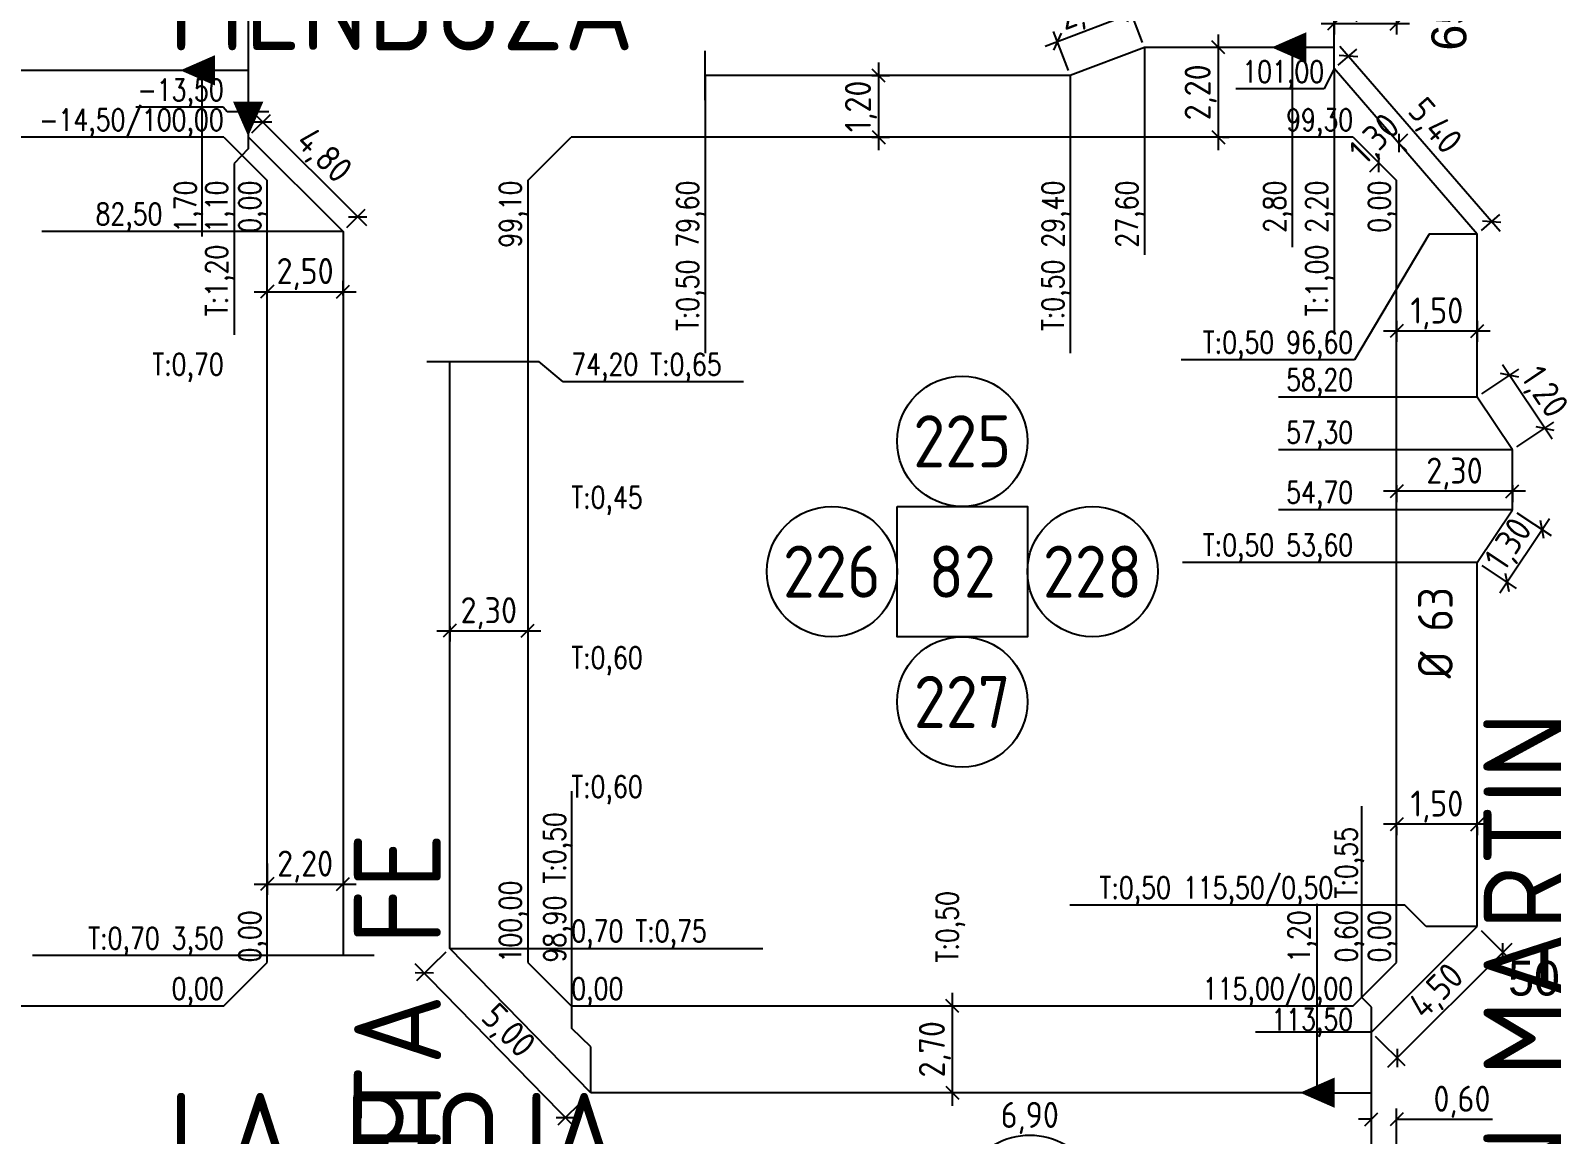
# Model space of a CAD drawing. Extents: x -48 to 13651, y -112 to 3468.
# Drawn here: x 1585 to 1760.1, y 1094.3 to 1221.4 of the extents above; entities that cross this region are included whole.
import ezdxf
from ezdxf.enums import TextEntityAlignment as Align

# ---------------------------------------------------------------- set-up
doc = ezdxf.new("R2010")
doc.units = 0
doc.header["$LTSCALE"] = 6
doc.header["$MEASUREMENT"] = 0
doc.linetypes.add('HIDDEN', pattern=[0.375, 0.25, -0.125])
doc.layers.get('0').update_dxf_attribs({"linetype": 'CONTINUOUS'})
doc.layers.get('DEFPOINTS').update_dxf_attribs({"linetype": 'CONTINUOUS'})
for name, color, linetype in [('50', 41, 'CONTINUOUS'), ('63', 171, 'CONTINUOUS'), ('A50', 40, 'CONTINUOUS'), ('AMPLIACIONES', 2, 'CONTINUOUS'), ('CAS', 7, 'CONTINUOUS'), ('CAÑERIA SIN CROQUIS', 210, 'HIDDEN'), ('COTA', 2, 'CONTINUOUS'), ('MANZANAS', 7, 'CONTINUOUS'), ('NUMCASA', 12, 'CONTINUOUS'), ('NUMERO-CROQUIS', 13, 'CONTINUOUS'), ('NUMERO-MANZANA', 4, 'CONTINUOUS'), ('PROGRESIVA', 60, 'CONTINUOUS'), ('REDUCCIONES', 13, 'CONTINUOUS'), ('TXTDIAMETRO', 7, 'CONTINUOUS')]:
    doc.layers.add(name, color=color, linetype=linetype)
doc.layers.add('ATENCION', color=7, linetype='CONTINUOUS', plot=False)
doc.styles.add('ABADIMTCONDE', font='isocp.shx')
doc.styles.add('GEOSLAB703LTBT', font='isocp.shx', dxfattribs={"width": 0.9, "height": 8})
doc.styles.add('GOTHICE', font='GOTHICE.shx', dxfattribs={"height": 0.6})
doc.styles.add('ROMANS', font='romans.shx', dxfattribs={"width": 0.8, "height": 2.5})
doc.dimstyles.new('COTA02', dxfattribs={"dimtxt": 3, "dimasz": 1.5, "dimexe": 1.25, "dimexo": 0.625, "dimgap": 0.3, "dimtad": 1, "dimtoh": 1, "dimdsep": 46, "dimlunit": 6, "dimtxsty": 'ABADIMTCONDE', "dimblk1": 'OBLIQUE', "dimblk2": 'OBLIQUE', "dimsah": 1, "dimcen": 2.5, "dimdle": 1.5, "dimclrd": 60, "dimclre": 60, "dimclrt": 256, "dimadec": 0, "dimazin": 0, "dimtfac": 1, "dimtix": 1, "dimtofl": 0, "dimtmove": 0, "dimatfit": 0, "dimldrblk": 'OBLIQUE', "dimfxl": 1, "dimtolj": 1, "dimtzin": 0, "dimarcsym": 0})

# ---------------------------------------------------------------- blocks, each defined once
blk = doc.blocks.new('CUPLARED')
at = {"layer": 'REDUCCIONES'}
blk.add_lwpolyline([(4, 0, 0, 3.5, 0), (0, 0, 3.5, 3.5, 0)], format="xyseb", dxfattribs=at)
blk = doc.blocks.new('_OBLIQUE')
at = {"color": 0, "linetype": 'ByBlock'}
blk.add_line((-0.5, -0.5), (0.5, 0.5), dxfattribs=at)
blk = doc.blocks.new('*D925')
at = {"layer": 'COTA', "color": 60, "lineweight": -2, "transparency": 16777216}
for p, q in [((1682.61, 1217.74), (1682.61, 1207.65)), ((1681.82, 1216.24), (1683.86, 1216.24)), ((1681.82, 1209.15), (1683.86, 1209.15))]:
    blk.add_line(p, q, dxfattribs=at)
at = {"layer": 'DEFPOINTS', "color": 0, "transparency": 16777216}
for p in [(1681.19, 1216.24), (1681.19, 1209.15), (1682.61, 1209.15)]:
    blk.add_point(p, dxfattribs=at)
at = {"layer": 'COTA', "color": 60, "lineweight": -2, "transparency": 16777216, "xscale": 1.5, "yscale": 1.5, "zscale": 1.5}
for p, rotation in [((1682.61, 1216.24), 90), ((1682.61, 1209.15), 270)]:
    blk.add_blockref('_OBLIQUE', p, dxfattribs=dict(at, rotation=rotation))
at = {"layer": 'COTA', "transparency": 16777216, "insert": (1680.58, 1212.69), "char_height": 3, "attachment_point": 5, "rotation": 90, "style": 'ABADIMTCONDE'}
blk.add_mtext('\\A1;1,20', dxfattribs=at)
blk = doc.blocks.new('*D926')
at = {"layer": 'COTA', "color": 60, "lineweight": -2, "transparency": 16777216}
for p, q in [((1721.71, 1220.98), (1721.71, 1207.65)), ((1721.08, 1219.48), (1720.46, 1219.48)), ((1722.18, 1209.15), (1722.96, 1209.15))]:
    blk.add_line(p, q, dxfattribs=at)
at = {"layer": 'DEFPOINTS', "color": 0, "transparency": 16777216}
for p in [(1721.71, 1219.48), (1721.55, 1209.15), (1721.71, 1209.15)]:
    blk.add_point(p, dxfattribs=at)
at = {"layer": 'COTA', "color": 60, "lineweight": -2, "transparency": 16777216, "xscale": 1.5, "yscale": 1.5, "zscale": 1.5}
for p, rotation in [((1721.71, 1219.48), 90), ((1721.71, 1209.15), 270)]:
    blk.add_blockref('_OBLIQUE', p, dxfattribs=dict(at, rotation=rotation))
at = {"layer": 'COTA', "transparency": 16777216, "insert": (1719.68, 1214.31), "char_height": 3, "attachment_point": 5, "rotation": 90, "style": 'ABADIMTCONDE'}
blk.add_mtext('\\A1;2,20', dxfattribs=at)
blk = doc.blocks.new('*D927')
at = {"layer": 'COTA', "color": 60, "lineweight": -2, "transparency": 16777216}
for p, q in [((1701.79, 1219.62), (1713.11, 1223.93)), ((1712.98, 1220.06), (1711.27, 1224.56)), ((1704.45, 1216.82), (1702.74, 1221.32))]:
    blk.add_line(p, q, dxfattribs=at)
at = {"layer": 'DEFPOINTS', "color": 0, "transparency": 16777216}
for p in [(1711.71, 1223.39), (1713.2, 1219.48), (1704.68, 1216.24)]:
    blk.add_point(p, dxfattribs=at)
at = {"layer": 'COTA', "color": 60, "lineweight": -2, "transparency": 16777216, "xscale": 1.5, "yscale": 1.5, "zscale": 1.5}
for p, rotation in [((1711.71, 1223.39), 20.82447510861934), ((1703.19, 1220.15), 200.8244751086193)]:
    blk.add_blockref('_OBLIQUE', p, dxfattribs=dict(at, rotation=rotation))
at = {"layer": 'COTA', "transparency": 16777216, "insert": (1706.61, 1223.62), "char_height": 3, "attachment_point": 5, "rotation": 20.8245, "style": 'ABADIMTCONDE'}
blk.add_mtext('\\A1;2,00', dxfattribs=at)
blk = doc.blocks.new('*D928')
at = {"layer": 'COTA', "color": 60, "lineweight": -2, "transparency": 16777216}
for p, q in [((1631.74, 1152.33), (1643.73, 1152.33)), ((1633.24, 1152.86), (1633.24, 1151.08)), ((1642.23, 1152.86), (1642.23, 1151.08))]:
    blk.add_line(p, q, dxfattribs=at)
at = {"layer": 'DEFPOINTS', "color": 0, "transparency": 16777216}
for p in [(1633.24, 1153.49), (1642.23, 1153.49), (1642.23, 1152.33)]:
    blk.add_point(p, dxfattribs=at)
at = {"layer": 'COTA', "color": 60, "lineweight": -2, "transparency": 16777216, "xscale": 1.5, "yscale": 1.5, "zscale": 1.5, "rotation": 180}
blk.add_blockref('_OBLIQUE', (1633.24, 1152.33), dxfattribs=at)
at = {"layer": 'COTA', "color": 60, "lineweight": -2, "transparency": 16777216, "xscale": 1.5, "yscale": 1.5, "zscale": 1.5}
blk.add_blockref('_OBLIQUE', (1642.23, 1152.33), dxfattribs=at)
at = {"layer": 'COTA', "transparency": 16777216, "insert": (1637.74, 1154.35), "char_height": 3, "attachment_point": 5, "style": 'ABADIMTCONDE'}
blk.add_mtext('\\A1;2,30', dxfattribs=at)
blk = doc.blocks.new('*D929')
at = {"layer": 'COTA', "color": 60, "lineweight": -2, "transparency": 16777216}
for p, q in [((1647.61, 1095.24), (1629.28, 1114)), ((1632.8, 1115.34), (1629.43, 1112.05)), ((1649.03, 1098.73), (1645.67, 1095.44))]:
    blk.add_line(p, q, dxfattribs=at)
at = {"layer": 'DEFPOINTS', "color": 0, "transparency": 16777216}
for p in [(1633.24, 1115.78), (1630.33, 1112.93), (1649.48, 1099.17)]:
    blk.add_point(p, dxfattribs=at)
at = {"layer": 'COTA', "color": 60, "lineweight": -2, "transparency": 16777216, "xscale": 1.5, "yscale": 1.5, "zscale": 1.5}
for p, rotation in [((1630.33, 1112.93), 134.3377912562953), ((1646.56, 1096.31), 314.3377912562952)]:
    blk.add_blockref('_OBLIQUE', p, dxfattribs=dict(at, rotation=rotation))
at = {"layer": 'COTA', "transparency": 16777216, "insert": (1639.81, 1106.12), "char_height": 3, "attachment_point": 5, "rotation": 314.3378, "style": 'ABADIMTCONDE'}
blk.add_mtext('\\A1;5,00', dxfattribs=at)
blk = doc.blocks.new('*D930')
at = {"layer": 'COTA', "color": 60, "lineweight": -2, "transparency": 16777216}
for p, q in [((1691.11, 1097.67), (1691.11, 1110.65)), ((1689.97, 1109.15), (1692.36, 1109.15)), ((1689.97, 1099.17), (1692.36, 1099.17))]:
    blk.add_line(p, q, dxfattribs=at)
at = {"layer": 'DEFPOINTS', "color": 0, "transparency": 16777216}
for p in [(1689.35, 1109.15), (1691.11, 1109.15), (1689.35, 1099.17)]:
    blk.add_point(p, dxfattribs=at)
at = {"layer": 'COTA', "color": 60, "lineweight": -2, "transparency": 16777216, "xscale": 1.5, "yscale": 1.5, "zscale": 1.5}
for p, rotation in [((1691.11, 1109.15), 90), ((1691.11, 1099.17), 270)]:
    blk.add_blockref('_OBLIQUE', p, dxfattribs=dict(at, rotation=rotation))
at = {"layer": 'COTA', "transparency": 16777216, "insert": (1689.09, 1104.16), "char_height": 3, "attachment_point": 5, "rotation": 90, "style": 'ABADIMTCONDE'}
blk.add_mtext('\\A1;2,70', dxfattribs=at)
blk = doc.blocks.new('*D931')
at = {"layer": 'COTA', "color": 60, "lineweight": -2, "transparency": 16777216}
for p, q in [((1753.01, 1130.07), (1740.73, 1130.07)), ((1742.23, 1129.77), (1742.23, 1128.82)), ((1751.51, 1129.77), (1751.51, 1128.82))]:
    blk.add_line(p, q, dxfattribs=at)
at = {"layer": 'DEFPOINTS', "color": 0, "transparency": 16777216}
for p in [(1742.23, 1130.39), (1742.23, 1130.07), (1751.51, 1130.39)]:
    blk.add_point(p, dxfattribs=at)
at = {"layer": 'COTA', "color": 60, "lineweight": -2, "transparency": 16777216, "xscale": 1.5, "yscale": 1.5, "zscale": 1.5, "rotation": 180}
blk.add_blockref('_OBLIQUE', (1742.23, 1130.07), dxfattribs=at)
at = {"layer": 'COTA', "color": 60, "lineweight": -2, "transparency": 16777216, "xscale": 1.5, "yscale": 1.5, "zscale": 1.5}
blk.add_blockref('_OBLIQUE', (1751.51, 1130.07), dxfattribs=at)
at = {"layer": 'COTA', "transparency": 16777216, "insert": (1746.87, 1132.1), "char_height": 3, "attachment_point": 5, "style": 'ABADIMTCONDE'}
blk.add_mtext('\\A1;1,50', dxfattribs=at)
blk = doc.blocks.new('*D932')
at = {"layer": 'COTA', "color": 60, "lineweight": -2, "transparency": 16777216}
for p, q in [((1757.07, 1168.4), (1740.73, 1168.4)), ((1742.23, 1169.09), (1742.23, 1167.15)), ((1755.57, 1169.09), (1755.57, 1167.15))]:
    blk.add_line(p, q, dxfattribs=at)
at = {"layer": 'DEFPOINTS', "color": 0, "transparency": 16777216}
for p in [(1742.23, 1169.72), (1755.57, 1169.72), (1742.23, 1168.4)]:
    blk.add_point(p, dxfattribs=at)
at = {"layer": 'COTA', "color": 60, "lineweight": -2, "transparency": 16777216, "xscale": 1.5, "yscale": 1.5, "zscale": 1.5, "rotation": 180}
blk.add_blockref('_OBLIQUE', (1742.23, 1168.4), dxfattribs=at)
at = {"layer": 'COTA', "color": 60, "lineweight": -2, "transparency": 16777216, "xscale": 1.5, "yscale": 1.5, "zscale": 1.5}
blk.add_blockref('_OBLIQUE', (1755.57, 1168.4), dxfattribs=at)
at = {"layer": 'COTA', "transparency": 16777216, "insert": (1748.9, 1170.42), "char_height": 3, "attachment_point": 5, "style": 'ABADIMTCONDE'}
blk.add_mtext('\\A1;2,30', dxfattribs=at)
blk = doc.blocks.new('*D933')
at = {"layer": 'COTA', "color": 60, "lineweight": -2, "transparency": 16777216}
for p, q in [((1742.23, 1187.99), (1742.23, 1185.58)), ((1751.51, 1187.99), (1751.51, 1185.58)), ((1753.01, 1186.83), (1740.73, 1186.83))]:
    blk.add_line(p, q, dxfattribs=at)
at = {"layer": 'DEFPOINTS', "color": 0, "transparency": 16777216}
for p in [(1742.23, 1188.62), (1751.51, 1188.62), (1742.23, 1186.83)]:
    blk.add_point(p, dxfattribs=at)
at = {"layer": 'COTA', "color": 60, "lineweight": -2, "transparency": 16777216, "xscale": 1.5, "yscale": 1.5, "zscale": 1.5, "rotation": 180}
blk.add_blockref('_OBLIQUE', (1742.23, 1186.83), dxfattribs=at)
at = {"layer": 'COTA', "color": 60, "lineweight": -2, "transparency": 16777216, "xscale": 1.5, "yscale": 1.5, "zscale": 1.5}
blk.add_blockref('_OBLIQUE', (1751.51, 1186.83), dxfattribs=at)
at = {"layer": 'COTA', "transparency": 16777216, "insert": (1746.87, 1188.85), "char_height": 3, "attachment_point": 5, "style": 'ABADIMTCONDE'}
blk.add_mtext('\\A1;1,50', dxfattribs=at)
blk = doc.blocks.new('*D934')
at = {"layer": 'COTA', "color": 60, "lineweight": -2, "transparency": 16777216}
for p, q in [((1752.03, 1179.59), (1756.29, 1182.43)), ((1754.41, 1182.98), (1760.14, 1174.41)), ((1756.09, 1173.51), (1760.35, 1176.35))]:
    blk.add_line(p, q, dxfattribs=at)
at = {"layer": 'DEFPOINTS', "color": 0, "transparency": 16777216}
for p in [(1751.51, 1179.24), (1759.31, 1175.65), (1755.57, 1173.16)]:
    blk.add_point(p, dxfattribs=at)
at = {"layer": 'COTA', "color": 60, "lineweight": -2, "transparency": 16777216, "xscale": 1.5, "yscale": 1.5, "zscale": 1.5}
for p, rotation in [((1755.25, 1181.73), 123.7317517578279), ((1759.31, 1175.65), 303.7317517578279)]:
    blk.add_blockref('_OBLIQUE', p, dxfattribs=dict(at, rotation=rotation))
at = {"layer": 'COTA', "transparency": 16777216, "insert": (1759.06, 1179.67), "char_height": 3, "attachment_point": 5, "rotation": 303.7318, "style": 'ABADIMTCONDE'}
blk.add_mtext('\\A1;1,20', dxfattribs=at)
blk = doc.blocks.new('*D935')
at = {"layer": 'COTA', "color": 60, "lineweight": -2, "transparency": 16777216}
for p, q in [((1759.83, 1165.23), (1754.1, 1156.66)), ((1756.09, 1165.92), (1760.03, 1163.29)), ((1752.03, 1159.85), (1755.98, 1157.21))]:
    blk.add_line(p, q, dxfattribs=at)
at = {"layer": 'DEFPOINTS', "color": 0, "transparency": 16777216}
for p in [(1755.57, 1166.27), (1751.51, 1160.19), (1754.94, 1157.91)]:
    blk.add_point(p, dxfattribs=at)
at = {"layer": 'COTA', "color": 60, "lineweight": -2, "transparency": 16777216, "xscale": 1.5, "yscale": 1.5, "zscale": 1.5}
for p, rotation in [((1758.99, 1163.99), 56.2682482421711), ((1754.94, 1157.91), 236.2682482421711)]:
    blk.add_blockref('_OBLIQUE', p, dxfattribs=dict(at, rotation=rotation))
at = {"layer": 'COTA', "transparency": 16777216, "insert": (1755.34, 1162.16), "char_height": 3, "attachment_point": 5, "rotation": 56.2682, "style": 'ABADIMTCONDE'}
blk.add_mtext('\\A1;1,30', dxfattribs=at)
blk = doc.blocks.new('*D936')
at = {"layer": 'COTA', "color": 60, "lineweight": -2, "transparency": 16777216}
for p, q in [((1735.52, 1217.44), (1737.64, 1219.28)), ((1754.15, 1198.3), (1735.71, 1219.6)), ((1751.99, 1198.41), (1754.11, 1200.25))]:
    blk.add_line(p, q, dxfattribs=at)
at = {"layer": 'DEFPOINTS', "color": 0, "transparency": 16777216}
for p in [(1735.04, 1217.04), (1736.7, 1218.47), (1751.51, 1198)]:
    blk.add_point(p, dxfattribs=at)
at = {"layer": 'COTA', "color": 60, "lineweight": -2, "transparency": 16777216, "xscale": 1.5, "yscale": 1.5, "zscale": 1.5}
for p, rotation in [((1736.7, 1218.47), 130.8680982533859), ((1753.17, 1199.43), 310.8680982533859)]:
    blk.add_blockref('_OBLIQUE', p, dxfattribs=dict(at, rotation=rotation))
at = {"layer": 'COTA', "transparency": 16777216, "insert": (1746.46, 1210.27), "char_height": 3, "attachment_point": 5, "rotation": 310.8681, "style": 'ABADIMTCONDE'}
blk.add_mtext('\\A1;5,40', dxfattribs=at)
blk = doc.blocks.new('*D937')
at = {"layer": 'COTA', "color": 60, "lineweight": -2, "transparency": 16777216}
for p, q in [((1742.48, 1208.49), (1743.54, 1209.55)), ((1742.61, 1208.36), (1743.37, 1207.6)), ((1740.19, 1206.19), (1739.13, 1205.13)), ((1740.31, 1206.07), (1741.07, 1205.31))]:
    blk.add_line(p, q, dxfattribs=at)
at = {"layer": 'DEFPOINTS', "color": 0, "transparency": 16777216}
for p in [(1742.17, 1208.8), (1739.87, 1206.51), (1740.19, 1206.19)]:
    blk.add_point(p, dxfattribs=at)
at = {"layer": 'COTA', "color": 60, "lineweight": -2, "transparency": 16777216, "xscale": 1.5, "yscale": 1.5, "zscale": 1.5}
for p, rotation in [((1742.48, 1208.49), 225), ((1740.19, 1206.19), 45)]:
    blk.add_blockref('_OBLIQUE', p, dxfattribs=dict(at, rotation=rotation))
at = {"layer": 'COTA', "transparency": 16777216, "insert": (1739.9, 1208.77), "char_height": 3, "attachment_point": 5, "rotation": 45, "style": 'ABADIMTCONDE'}
blk.add_mtext('\\A1;1,30', dxfattribs=at)
blk = doc.blocks.new('*D941')
at = {"layer": 'COTA', "color": 60, "lineweight": -2, "transparency": 16777216}
for p, q in [((1694.4, 1089.35), (1691.88, 1090.82)), ((1705.62, 1089.35), (1708.14, 1090.82))]:
    blk.add_line(p, q, dxfattribs=at)
blk.add_arc((1700.01, 1086.07), 8.17, 30.2957, 149.7043, dxfattribs=at)
at = {"layer": 'DEFPOINTS', "color": 0, "transparency": 16777216}
for p in [(1702.79, 1093.75), (1694.94, 1089.03), (1705.08, 1089.03), (1700.01, 1086.07)]:
    blk.add_point(p, dxfattribs=at)
at = {"layer": 'COTA', "color": 60, "lineweight": -2, "transparency": 16777216, "xscale": 1.5, "yscale": 1.5, "zscale": 1.5}
for p, rotation in [((1692.96, 1090.19), 239.7042901286514), ((1707.06, 1090.19), 300.2957098713486)]:
    blk.add_blockref('_OBLIQUE', p, dxfattribs=dict(at, rotation=rotation))
at = {"layer": 'COTA', "transparency": 16777216, "insert": (1700.01, 1096.26), "char_height": 3, "attachment_point": 5, "style": 'ABADIMTCONDE'}
blk.add_mtext('\\A1;6,90', dxfattribs=at)
blk = doc.blocks.new('*D1130')
at = {"layer": 'DEFPOINTS', "color": 0, "transparency": 16777216}
for p in [(1735.04, 1223.46), (1742.23, 1223.46), (1742.23, 1222.23)]:
    blk.add_point(p, dxfattribs=at)
at = {"layer": 'PROGRESIVA', "color": 60, "lineweight": -2, "transparency": 16777216}
for p, q in [((1733.54, 1222.23), (1743.73, 1222.23)), ((1735.04, 1222.83), (1735.04, 1220.98)), ((1742.23, 1222.83), (1742.23, 1220.98))]:
    blk.add_line(p, q, dxfattribs=at)
at = {"layer": 'PROGRESIVA', "color": 60, "lineweight": -2, "transparency": 16777216, "xscale": 1.5, "yscale": 1.5, "zscale": 1.5, "rotation": 180}
blk.add_blockref('_OBLIQUE', (1735.04, 1222.23), dxfattribs=at)
at = {"layer": 'PROGRESIVA', "color": 60, "lineweight": -2, "transparency": 16777216, "xscale": 1.5, "yscale": 1.5, "zscale": 1.5}
blk.add_blockref('_OBLIQUE', (1742.23, 1222.23), dxfattribs=at)
at = {"layer": 'PROGRESIVA', "transparency": 16777216, "insert": (1738.64, 1224.26), "char_height": 3, "attachment_point": 5, "style": 'ABADIMTCONDE'}
blk.add_mtext('\\A1;2,30', dxfattribs=at)
blk = doc.blocks.new('*D1132')
at = {"layer": 'DEFPOINTS', "color": 0, "transparency": 16777216}
for p in [(1742.23, 1096.1), (1739.34, 1091.93), (1742.23, 1091.93)]:
    blk.add_point(p, dxfattribs=at)
at = {"layer": 'PROGRESIVA', "color": 60, "lineweight": -2, "transparency": 16777216}
for p, q in [((1739.34, 1092.56), (1739.34, 1097.35)), ((1742.23, 1092.56), (1742.23, 1097.35)), ((1739.34, 1096.1), (1737.84, 1096.1)), ((1742.23, 1096.1), (1753.29, 1096.1))]:
    blk.add_line(p, q, dxfattribs=at)
at = {"layer": 'PROGRESIVA', "color": 60, "lineweight": -2, "transparency": 16777216, "xscale": 1.5, "yscale": 1.5, "zscale": 1.5}
blk.add_blockref('_OBLIQUE', (1739.34, 1096.1), dxfattribs=at)
at = {"layer": 'PROGRESIVA', "color": 60, "lineweight": -2, "transparency": 16777216, "xscale": 1.5, "yscale": 1.5, "zscale": 1.5, "rotation": 180}
blk.add_blockref('_OBLIQUE', (1742.23, 1096.1), dxfattribs=at)
at = {"layer": 'PROGRESIVA', "transparency": 16777216, "insert": (1749.76, 1098.12), "char_height": 3, "attachment_point": 5, "style": 'ABADIMTCONDE'}
blk.add_mtext('\\A1;0,60', dxfattribs=at)
blk = doc.blocks.new('*D1133')
at = {"layer": 'DEFPOINTS', "color": 0, "transparency": 16777216}
for p in [(1751.51, 1118.29), (1754.48, 1115.32), (1739.34, 1106.14)]:
    blk.add_point(p, dxfattribs=at)
at = {"layer": 'PROGRESIVA', "color": 60, "lineweight": -2, "transparency": 16777216}
for p, q in [((1751.95, 1117.85), (1755.36, 1114.44)), ((1741.24, 1102.11), (1755.54, 1116.38)), ((1739.78, 1105.69), (1743.18, 1102.28))]:
    blk.add_line(p, q, dxfattribs=at)
at = {"layer": 'PROGRESIVA', "color": 60, "lineweight": -2, "transparency": 16777216, "xscale": 1.5, "yscale": 1.5, "zscale": 1.5}
for p, rotation in [((1754.48, 1115.32), 44.95489571607131), ((1742.3, 1103.17), 224.9548957160713)]:
    blk.add_blockref('_OBLIQUE', p, dxfattribs=dict(at, rotation=rotation))
at = {"layer": 'PROGRESIVA', "transparency": 16777216, "insert": (1746.98, 1110.7), "char_height": 3, "attachment_point": 5, "rotation": 44.9549, "style": 'ABADIMTCONDE'}
blk.add_mtext('\\A1;4,50', dxfattribs=at)
blk = doc.blocks.new('*D1214')
at = {"layer": 'DEFPOINTS', "color": 0, "transparency": 16777216}
for p in [(1611.71, 1210.88), (1610.04, 1209.2), (1620.96, 1198.3)]:
    blk.add_point(p, dxfattribs=at)
at = {"layer": 'PROGRESIVA', "color": 60, "lineweight": -2, "transparency": 16777216}
for p, q in [((1610.48, 1209.64), (1612.6, 1211.77)), ((1623.7, 1198.93), (1610.65, 1211.94)), ((1621.4, 1198.75), (1623.52, 1200.87))]:
    blk.add_line(p, q, dxfattribs=at)
at = {"layer": 'PROGRESIVA', "color": 60, "lineweight": -2, "transparency": 16777216, "xscale": 1.5, "yscale": 1.5, "zscale": 1.5}
for p, rotation in [((1611.71, 1210.88), 135.0687775377934), ((1622.64, 1199.99), 315.0687775377933)]:
    blk.add_blockref('_OBLIQUE', p, dxfattribs=dict(at, rotation=rotation))
at = {"layer": 'PROGRESIVA', "transparency": 16777216, "insert": (1618.61, 1206.87), "char_height": 3, "attachment_point": 5, "rotation": 315.0688, "style": 'ABADIMTCONDE'}
blk.add_mtext('\\A1;4,80', dxfattribs=at)
blk = doc.blocks.new('*D1215')
at = {"layer": 'DEFPOINTS', "color": 0, "transparency": 16777216}
for p in [(1612.23, 1126.16), (1620.96, 1126.16), (1620.96, 1123.17)]:
    blk.add_point(p, dxfattribs=at)
at = {"layer": 'PROGRESIVA', "color": 60, "lineweight": -2, "transparency": 16777216}
for p, q in [((1612.23, 1125.53), (1612.23, 1121.92)), ((1620.96, 1125.53), (1620.96, 1121.92)), ((1610.73, 1123.17), (1622.46, 1123.17))]:
    blk.add_line(p, q, dxfattribs=at)
at = {"layer": 'PROGRESIVA', "color": 60, "lineweight": -2, "transparency": 16777216, "xscale": 1.5, "yscale": 1.5, "zscale": 1.5, "rotation": 180}
blk.add_blockref('_OBLIQUE', (1612.23, 1123.17), dxfattribs=at)
at = {"layer": 'PROGRESIVA', "color": 60, "lineweight": -2, "transparency": 16777216, "xscale": 1.5, "yscale": 1.5, "zscale": 1.5}
blk.add_blockref('_OBLIQUE', (1620.96, 1123.17), dxfattribs=at)
at = {"layer": 'PROGRESIVA', "transparency": 16777216, "insert": (1616.6, 1125.19), "char_height": 3, "attachment_point": 5, "style": 'ABADIMTCONDE'}
blk.add_mtext('\\A1;2,20', dxfattribs=at)
blk = doc.blocks.new('*D1216')
at = {"layer": 'DEFPOINTS', "color": 0, "transparency": 16777216}
for p in [(1620.96, 1191.36), (1612.23, 1190.31), (1620.96, 1190.31)]:
    blk.add_point(p, dxfattribs=at)
at = {"layer": 'PROGRESIVA', "color": 60, "lineweight": -2, "transparency": 16777216}
for p, q in [((1612.23, 1190.93), (1612.23, 1192.61)), ((1620.96, 1190.93), (1620.96, 1192.61)), ((1610.73, 1191.36), (1622.46, 1191.36))]:
    blk.add_line(p, q, dxfattribs=at)
at = {"layer": 'PROGRESIVA', "color": 60, "lineweight": -2, "transparency": 16777216, "xscale": 1.5, "yscale": 1.5, "zscale": 1.5, "rotation": 180}
blk.add_blockref('_OBLIQUE', (1612.23, 1191.36), dxfattribs=at)
at = {"layer": 'PROGRESIVA', "color": 60, "lineweight": -2, "transparency": 16777216, "xscale": 1.5, "yscale": 1.5, "zscale": 1.5}
blk.add_blockref('_OBLIQUE', (1620.96, 1191.36), dxfattribs=at)
at = {"layer": 'PROGRESIVA', "transparency": 16777216, "insert": (1616.6, 1193.39), "char_height": 3, "attachment_point": 5, "style": 'ABADIMTCONDE'}
blk.add_mtext('\\A1;2,50', dxfattribs=at)

msp = doc.modelspace()

# ---------------------------------------------------------------- linework, layer by layer
at = {"layer": '50', "ltscale": 0.1}
for p, q in [((1713.2, 1219.478), (1704.677, 1216.236)), ((1730.21, 1219.478), (1713.2, 1219.478)), ((1604.714, 1216.841), (1520.361, 1216.841)), ((1704.677, 1216.236), (1662.634, 1216.236)), ((1633.244, 1115.78), (1633.244, 1183.345)), ((1649.478, 1099.166), (1633.244, 1115.78)), ((1733.088, 1099.166), (1649.478, 1099.166))]:
    msp.add_line(p, q, dxfattribs=at)
at = {"layer": '63', "ltscale": 0.1}
for p, q in [((1610.035, 1236.234), (1610.035, 1212.059)), ((1735.043, 1217.047), (1735.043, 1228.879)), ((1735.043, 1219.478), (1730.21, 1219.478)), ((1751.513, 1198.001), (1735.043, 1217.036)), ((1610.035, 1216.841), (1604.714, 1216.841)), ((1751.513, 1179.239), (1751.513, 1198.001)), ((1755.572, 1173.16), (1751.513, 1179.239)), ((1755.572, 1166.271), (1755.572, 1173.16)), ((1751.513, 1160.193), (1755.572, 1166.271)), ((1751.513, 1118.292), (1751.513, 1160.193)), ((1739.337, 1106.135), (1751.513, 1118.292)), ((1739.337, 1079.39), (1739.337, 1106.135)), ((1733.088, 1099.166), (1739.337, 1099.166))]:
    msp.add_line(p, q, dxfattribs=at)
at = {"layer": 'A50', "ltscale": 0.1}
for p, q in [((1610.035, 1212.059), (1610.035, 1209.2)), ((1610.035, 1209.2), (1620.958, 1198.303)), ((1620.958, 1198.303), (1620.958, 1114.942))]:
    msp.add_line(p, q, dxfattribs=at)
at = {"layer": 'CAS', "ltscale": 0.1}
for p, q in [((1662.634, 1213.4), (1662.634, 1219.073)), ((1630.605, 1183.345), (1635.882, 1183.345)), ((1624.539, 1114.942), (1617.377, 1114.942))]:
    msp.add_line(p, q, dxfattribs=at)
at = {"layer": 'MANZANAS'}
for p, q in [((1607.234, 1209.145), (1517.234, 1209.145)), ((1607.234, 1209.145), (1612.234, 1204.145)), ((1642.234, 1204.145), (1647.234, 1209.145)), ((1737.234, 1209.145), (1647.234, 1209.145)), ((1737.234, 1209.145), (1742.234, 1204.145)), ((1612.234, 1114.145), (1612.234, 1204.145)), ((1642.234, 1204.145), (1642.234, 1114.145)), ((1742.234, 1114.145), (1742.234, 1204.145)), ((1607.234, 1109.145), (1612.234, 1114.145)), ((1642.234, 1114.145), (1647.234, 1109.145)), ((1737.234, 1109.145), (1742.234, 1114.145)), ((1517.234, 1109.145), (1607.234, 1109.145)), ((1647.234, 1109.145), (1737.234, 1109.145))]:
    msp.add_line(p, q, dxfattribs=at)
at = {"layer": 'NUMERO-CROQUIS'}
for centre in [(1692.234, 1174.145), (1677.234, 1159.145), (1707.234, 1159.145), (1692.234, 1144.145)]:
    msp.add_circle(centre, 7.5, dxfattribs=at)
at = {"layer": 'NUMERO-MANZANA'}
msp.add_lwpolyline([(1684.734, 1166.645), (1699.734, 1166.645), (1699.734, 1151.645), (1684.734, 1151.645)], close=True, dxfattribs=at)
at = {"layer": 'PROGRESIVA'}
for p, q in [((1713.2, 1219.478), (1713.2, 1195.623)), ((1730.21, 1219.478), (1730.21, 1196.506)), ((1735.043, 1217.036), (1733.898, 1214.702)), ((1735.043, 1217.036), (1735.043, 1186.5)), ((1604.714, 1216.841), (1604.714, 1197.717)), ((1662.634, 1216.236), (1662.634, 1184.293)), ((1704.677, 1216.236), (1704.677, 1184.293)), ((1733.898, 1214.702), (1723.736, 1214.702)), ((1607.164, 1212.587), (1597.117, 1212.587)), ((1607.641, 1212.059), (1607.164, 1212.587)), ((1612.43, 1212.059), (1607.641, 1212.059)), ((1610.035, 1212.059), (1607.641, 1212.059)), ((1610.035, 1209.2), (1610.035, 1207.79)), ((1610.035, 1207.79), (1608.412, 1206.134)), ((1608.412, 1206.134), (1608.412, 1186.403)), ((1620.958, 1198.303), (1586.278, 1198.303)), ((1745.987, 1198.001), (1737.402, 1183.535)), ((1751.513, 1198.001), (1745.987, 1198.001)), ((1633.244, 1183.345), (1643.513, 1183.345)), ((1646.311, 1180.998), (1643.513, 1183.345)), ((1737.402, 1183.535), (1717.428, 1183.535)), ((1667.07, 1180.998), (1646.311, 1180.998)), ((1751.513, 1179.239), (1728.641, 1179.239)), ((1755.572, 1173.16), (1728.641, 1173.16)), ((1755.572, 1166.271), (1728.641, 1166.271)), ((1751.513, 1160.193), (1717.603, 1160.193)), ((1647.311, 1106.562), (1647.311, 1133.877)), ((1738.219, 1110.131), (1738.219, 1132.126)), ((1743.184, 1120.762), (1704.609, 1120.762)), ((1733.088, 1099.166), (1733.088, 1120.92)), ((1745.636, 1118.292), (1743.184, 1120.762)), ((1751.513, 1118.292), (1745.636, 1118.292)), ((1633.244, 1115.78), (1669.279, 1115.78)), ((1620.958, 1114.942), (1585.222, 1114.942)), ((1739.337, 1109.013), (1738.219, 1110.131)), ((1739.337, 1106.135), (1739.337, 1109.013)), ((1649.478, 1104.461), (1647.311, 1106.562)), ((1739.337, 1106.135), (1725.984, 1106.135)), ((1649.478, 1099.166), (1649.478, 1104.461))]:
    msp.add_line(p, q, dxfattribs=at)

# ---------------------------------------------------------------- block references
at = {"layer": 'AMPLIACIONES', "ltscale": 0.1, "rotation": 270}
msp.add_blockref('CUPLARED', (1610.045, 1213.247), dxfattribs=at)
at = {"layer": 'CAÑERIA SIN CROQUIS', "ltscale": 0.1, "rotation": 180}
for p in [(1731.844, 1219.478), (1606.231, 1216.841), (1735.118, 1099.166)]:
    msp.add_blockref('CUPLARED', p, dxfattribs=at)

# ---------------------------------------------------------------- texts
at = {"layer": 'ATENCION', "style": 'GEOSLAB703LTBT'}
for s, p in [('MENDOZA', (1600.887, 1224.145)), ('LA RIOJA', (1600.887, 1094.145))]:
    msp.add_text(s, height=10, dxfattribs=at).set_placement(p, align=Align.MIDDLE_LEFT)
for s, p in [('SAN MARTIN', (1757.234, 1072.415)), ('SANTA FE', (1627.234, 1072.415))]:
    msp.add_text(s, height=10, rotation=90, dxfattribs=at).set_placement(p, align=Align.MIDDLE_LEFT)
at = {"layer": 'NUMCASA', "color": 12, "linetype": 'Continuous', "style": 'GOTHICE'}
msp.add_text('650', height=4, rotation=90, dxfattribs=at).set_placement((1751.454, 1223.576), align=Align.BOTTOM_CENTER)
msp.add_text('50', height=4, dxfattribs=at).set_placement((1758.047, 1109.145), align=Align.BOTTOM_CENTER)
at = {"layer": 'NUMERO-CROQUIS', "style": 'GEOSLAB703LTBT'}
for s, p in [('225', (1692.234, 1174.145)), ('226', (1677.234, 1159.145)), ('228', (1707.234, 1159.145)), ('227', (1692.234, 1144.145))]:
    msp.add_text(s, height=6, dxfattribs=at).set_placement(p, align=Align.MIDDLE)
at = {"layer": 'NUMERO-MANZANA', "style": 'GEOSLAB703LTBT'}
msp.add_text('82', height=6, dxfattribs=at).set_placement((1692.234, 1159.145), align=Align.MIDDLE)
at = {"layer": 'PROGRESIVA', "style": 'ROMANS', "width": 0.8}
for s, p in [('101,00', (1733.898, 1214.702)), ('-13,50', (1607.234, 1212.587)), ('-14,50/100,00', (1607.234, 1209.145)), ('99,30', (1737.234, 1209.145)), ('82,50', (1600.179, 1198.303)), ('T:0,50 96,60', (1737.234, 1183.535)), ('T:0,70', (1607.234, 1180.989)), ('58,20', (1737.234, 1179.239)), ('57,30', (1737.234, 1173.16)), ('54,70', (1737.234, 1166.271)), ('T:0,50 53,60', (1737.234, 1160.193)), ('T:0,50 115,50/0,50', (1734.949, 1120.762)), ('T:0,70 3,50', (1607.234, 1114.942)), ('0,00', (1607.234, 1109.145)), ('115,00/0,00', (1737.234, 1109.145)), ('113,50', (1737.234, 1105.59))]:
    msp.add_text(s, height=2.5, dxfattribs=at).set_placement(p, align=Align.BOTTOM_RIGHT)
for s, p in [('1,70', (1604.822, 1204.145)), ('T:1,20 1,10', (1608.412, 1204.145)), ('0,00', (1612.234, 1204.145)), ('99,10', (1642.234, 1204.145)), ('T:0,50 79,60', (1662.634, 1204.145)), ('T:0,50 29,40', (1704.677, 1204.145)), ('27,60', (1713.2, 1204.145)), ('2,80', (1730.21, 1204.145)), ('T:1,00 2,20', (1735.043, 1204.145)), ('0,00', (1742.234, 1204.145))]:
    msp.add_text(s, height=2.5, rotation=90, dxfattribs=at).set_placement(p, align=Align.BOTTOM_RIGHT)
for s, p in [('74,20 T:0,65', (1647.234, 1180.998)), ('T:0,45', (1647.234, 1165.695)), ('T:0,60', (1647.234, 1147.244)), ('T:0,60', (1647.234, 1132.382)), ('0,70 T:0,75', (1647.234, 1115.78)), ('0,00', (1647.234, 1109.145))]:
    msp.add_text(s, height=2.5, dxfattribs=at).set_placement(p, align=Align.BOTTOM_LEFT)
for s, p in [('98,90 T:0,50', (1647.328, 1114.145)), ('0,60 T:0,55', (1738.436, 1114.145)), ('100,00', (1642.234, 1114.145)), ('T:0,50', (1692.532, 1114.145)), ('0,00', (1612.234, 1114.145)), ('1,20', (1733.004, 1114.145)), ('0,00', (1742.234, 1114.145))]:
    msp.add_text(s, height=2.5, rotation=90, dxfattribs=at).set_placement(p, align=Align.BOTTOM_LEFT)
at = {"layer": 'TXTDIAMETRO', "ltscale": 0.1, "style": 'ABADIMTCONDE'}
msp.add_text('Ø 63', height=4, rotation=90, dxfattribs=at).set_placement((1746.688, 1152.105), align=Align.MIDDLE)

# ---------------------------------------------------------------- dimensions: what is measured, and where the dimension line sits
at = {"layer": 'COTA'}
for base, p1, p2, angle, text, picture, middle in [((1711.711, 1223.393), (1704.677, 1216.236), (1713.2, 1219.478), 20.82448, '2,00', '*D927', (1707.326, 1221.725)), ((1759.306, 1175.653), (1751.513, 1179.239), (1755.572, 1173.16), 303.73175, '1,20', '*D934', (1757.375, 1178.545)), ((1754.936, 1157.907), (1755.572, 1166.271), (1751.513, 1160.193), 236.26825, '1,30', '*D935', (1757.025, 1161.035)), ((1630.325, 1112.928), (1649.478, 1099.166), (1633.244, 1115.78), 134.33779, '5,00', '*D929', (1638.36, 1104.705))]:
    dim = msp.add_linear_dim(base=base, p1=p1, p2=p2, angle=angle, text=text, dimstyle='COTA02', dxfattribs=at)
    dim.commit()
    dim.dimension.update_dxf_attribs({"geometry": picture, "text_midpoint": middle, "dimtype": 161})
for base, p1, p2, text, picture, middle in [((1721.705, 1209.145), (1721.705, 1219.478), (1721.551, 1209.145), '2,20', '*D926', (1719.68, 1214.312)), ((1682.61, 1209.145), (1681.194, 1216.236), (1681.194, 1209.145), '1,20', '*D925', (1680.584, 1212.691)), ((1691.113, 1109.145), (1689.35, 1099.166), (1689.35, 1109.145), '2,70', '*D930', (1689.088, 1104.155))]:
    dim = msp.add_linear_dim(base=base, p1=p1, p2=p2, angle=90, text=text, dimstyle='COTA02', dxfattribs=at)
    dim.commit()
    dim.dimension.update_dxf_attribs({"geometry": picture, "text_midpoint": middle})
for p1, p2, distance, text, picture, middle in [((1751.513, 1198.001), (1735.043, 1217.036), -2.186, '5,40', '*D936', (1746.462, 1210.273)), ((1742.165, 1208.805), (1739.87, 1206.509), 0.448, '1,30', '*D937', (1739.903, 1208.772))]:
    dim = msp.add_aligned_dim(p1=p1, p2=p2, distance=distance, text=text, dimstyle='COTA02', dxfattribs=at)
    dim.commit()
    dim.dimension.update_dxf_attribs({"geometry": picture, "text_midpoint": middle})
for base, p1, p2, text, picture, middle in [((1742.234, 1186.829), (1751.513, 1188.62), (1742.234, 1188.62), '1,50', '*D933', (1746.873, 1188.854)), ((1742.234, 1168.396), (1755.572, 1169.716), (1742.234, 1169.716), '2,30', '*D932', (1748.903, 1170.421)), ((1642.234, 1152.329), (1633.244, 1153.485), (1642.234, 1153.485), '2,30', '*D928', (1637.739, 1154.354)), ((1742.234, 1130.072), (1751.513, 1130.393), (1742.234, 1130.393), '1,50', '*D931', (1746.873, 1132.097))]:
    dim = msp.add_linear_dim(base=base, p1=p1, p2=p2, text=text, dimstyle='COTA02', dxfattribs=at)
    dim.commit()
    dim.dimension.update_dxf_attribs({"geometry": picture, "text_midpoint": middle})
dim = msp.add_angular_dim_3p(base=(1702.79, 1093.751), center=(1700.01, 1086.071), p1=(1705.083, 1089.035), p2=(1694.936, 1089.035), text='6,90', dimstyle='COTA02', override={"dimadec": 4}, dxfattribs=at)
dim.commit()
dim.dimension.update_dxf_attribs({"geometry": '*D941', "text_midpoint": (1700.01, 1096.264)})
at = {"layer": 'PROGRESIVA'}
for base, p1, p2, text, picture, middle in [((1742.234, 1222.231), (1735.043, 1223.457), (1742.234, 1223.457), '2,30', '*D1130', (1738.638, 1224.256)), ((1620.958, 1191.364), (1612.234, 1190.309), (1620.958, 1190.309), '2,50', '*D1216', (1616.596, 1193.389)), ((1620.958, 1123.168), (1612.234, 1126.157), (1620.958, 1126.157), '2,20', '*D1215', (1616.596, 1125.193))]:
    dim = msp.add_linear_dim(base=base, p1=p1, p2=p2, text=text, dimstyle='COTA02', dxfattribs=at)
    dim.commit()
    dim.dimension.update_dxf_attribs({"geometry": picture, "text_midpoint": middle})
dim = msp.add_aligned_dim(p1=(1620.958, 1198.303), p2=(1610.035, 1209.2), distance=-2.376, text='4,80', dimstyle='COTA02', dxfattribs=at)
dim.commit()
dim.dimension.update_dxf_attribs({"geometry": '*D1214', "text_midpoint": (1618.605, 1206.868)})
dim = msp.add_linear_dim(base=(1754.477, 1115.324), p1=(1739.337, 1106.135), p2=(1751.513, 1118.292), angle=44.9549, text='4,50', dimstyle='COTA02', dxfattribs=at)
dim.commit()
dim.dimension.update_dxf_attribs({"geometry": '*D1133', "text_midpoint": (1748.41, 1109.267), "dimtype": 161})
dim = msp.add_linear_dim(base=(1742.234, 1096.095), p1=(1739.337, 1091.933), p2=(1742.234, 1091.933), text='0,60', dimstyle='COTA02', dxfattribs=at)
dim.commit()
dim.dimension.update_dxf_attribs({"geometry": '*D1132', "text_midpoint": (1749.761, 1096.095), "dimtype": 160})

doc.saveas('drawing.dxf')
